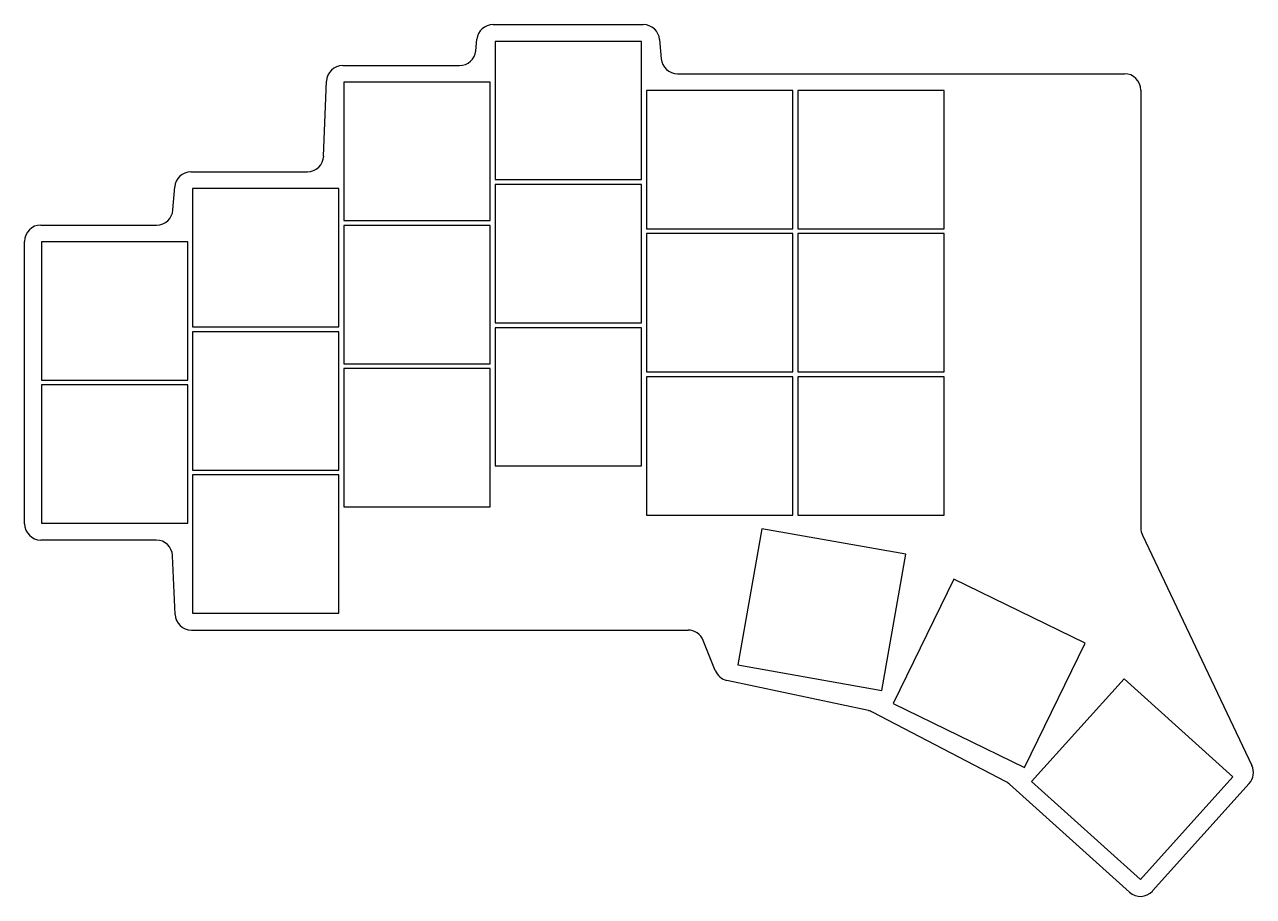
# Model space of a CAD drawing. Header units: millimetres. Extents: x 39 to 189, y -137 to -30.
import ezdxf

# ---------------------------------------------------------------- set-up
doc = ezdxf.new("R2010")
doc.units = ezdxf.units.MM

msp = doc.modelspace()

# ---------------------------------------------------------------- linework, layer by layer
at = {"linetype": 'CONTINUOUS'}
for p, q in [((96.31, -30), (114.66, -30)), ((94.18, -33.2), (94.32, -31.8)), ((114.45, -32.05), (96.55, -32.05)), ((96.55, -32.05), (96.55, -48.95)), ((114.45, -48.95), (114.45, -32.05)), ((116.65, -31.83), (116.85, -34.17)), ((77.92, -35), (92.19, -35)), ((118.84, -36), (173.5, -36)), ((75.57, -46.08), (75.93, -36.92)), ((95.95, -37.05), (78.05, -37.05)), ((78.05, -37.05), (78.05, -53.95)), ((95.95, -53.95), (95.95, -37.05)), ((132.95, -38.05), (115.05, -38.05)), ((115.05, -38.05), (115.05, -54.95)), ((132.95, -54.95), (132.95, -38.05)), ((151.45, -38.05), (133.55, -38.05)), ((133.55, -38.05), (133.55, -54.95)), ((151.45, -54.95), (151.45, -38.05)), ((175.5, -38), (175.5, -91.55)), ((59.35, -48), (73.58, -48)), ((96.55, -48.95), (114.45, -48.95)), ((114.45, -49.55), (96.55, -49.55)), ((96.55, -49.55), (96.55, -66.45)), ((114.45, -66.45), (114.45, -49.55)), ((57.14, -52.65), (57.36, -49.85)), ((77.45, -50.05), (59.55, -50.05)), ((59.55, -50.05), (59.55, -66.95)), ((77.45, -66.95), (77.45, -50.05)), ((78.05, -53.95), (95.95, -53.95)), ((41, -54.5), (55.15, -54.5)), ((95.95, -54.55), (78.05, -54.55)), ((78.05, -54.55), (78.05, -71.45)), ((95.95, -71.45), (95.95, -54.55)), ((115.05, -54.95), (132.95, -54.95)), ((132.95, -55.55), (115.05, -55.55)), ((115.05, -55.55), (115.05, -72.45)), ((132.95, -72.45), (132.95, -55.55)), ((133.55, -54.95), (151.45, -54.95)), ((151.45, -55.55), (133.55, -55.55)), ((133.55, -55.55), (133.55, -72.45)), ((151.45, -72.45), (151.45, -55.55)), ((39, -91), (39, -56.5)), ((58.95, -56.55), (41.05, -56.55)), ((41.05, -56.55), (41.05, -73.45)), ((58.95, -73.45), (58.95, -56.55)), ((59.55, -66.95), (77.45, -66.95)), ((77.45, -67.55), (59.55, -67.55)), ((59.55, -67.55), (59.55, -84.45)), ((77.45, -84.45), (77.45, -67.55)), ((96.55, -66.45), (114.45, -66.45)), ((114.45, -67.05), (96.55, -67.05)), ((96.55, -67.05), (96.55, -83.95)), ((114.45, -83.95), (114.45, -67.05)), ((78.05, -71.45), (95.95, -71.45)), ((95.95, -72.05), (78.05, -72.05)), ((78.05, -72.05), (78.05, -88.95)), ((95.95, -88.95), (95.95, -72.05)), ((41.05, -73.45), (58.95, -73.45)), ((115.05, -72.45), (132.95, -72.45)), ((132.95, -73.05), (115.05, -73.05)), ((115.05, -73.05), (115.05, -89.95)), ((132.95, -89.95), (132.95, -73.05)), ((133.55, -72.45), (151.45, -72.45)), ((151.45, -73.05), (133.55, -73.05)), ((133.55, -73.05), (133.55, -89.95)), ((151.45, -89.95), (151.45, -73.05)), ((58.95, -74.05), (41.05, -74.05)), ((41.05, -74.05), (41.05, -90.95)), ((58.95, -90.95), (58.95, -74.05)), ((96.55, -83.95), (114.45, -83.95)), ((59.55, -84.45), (77.45, -84.45)), ((77.45, -85.05), (59.55, -85.05)), ((59.55, -85.05), (59.55, -101.95)), ((77.45, -101.95), (77.45, -85.05)), ((78.05, -88.95), (95.95, -88.95)), ((115.05, -89.95), (132.95, -89.95)), ((133.55, -89.95), (151.45, -89.95)), ((41.05, -90.95), (58.95, -90.95)), ((129.15, -91.62), (126.22, -108.27)), ((146.78, -94.73), (129.15, -91.62)), ((55.09, -93), (41, -93)), ((175.69, -92.41), (189.08, -120.57)), ((57.41, -102.09), (57.09, -94.91)), ((143.85, -111.38), (146.78, -94.73)), ((152.62, -97.78), (145.21, -112.97)), ((168.7, -105.62), (152.62, -97.78)), ((59.55, -101.95), (77.45, -101.95)), ((59.41, -104), (120.14, -104)), ((123.45, -108.93), (122, -105.26)), ((161.3, -120.81), (168.7, -105.62)), ((126.22, -108.27), (143.85, -111.38)), ((142.2, -113.85), (124.89, -110.15)), ((173.46, -109.95), (162.15, -122.51)), ((186.76, -121.93), (173.46, -109.95)), ((159.03, -122.54), (142.71, -114.04)), ((145.21, -112.97), (161.3, -120.81)), ((174.12, -136.04), (159.44, -122.83)), ((162.15, -122.51), (175.45, -134.49)), ((175.45, -134.49), (186.76, -121.93)), ((188.76, -122.77), (176.94, -135.89))]:
    msp.add_line(p, q, dxfattribs=at)
for centre, start, end in [((96.31, -32), 90, 174.2894), ((114.66, -32), 4.7636, 90), ((92.19, -33), 270, 354.2894), ((118.84, -34), 184.7636, 270), ((77.92, -37), 90, 177.7974), ((173.5, -38), 0, 90), ((73.58, -46), 270, 357.7974), ((59.35, -50), 90, 175.6013), ((55.15, -52.5), 270, 355.6013), ((41, -56.5), 90, 180), ((41, -91), 180, 270), ((177.5, -91.55), 180, 205.4252), ((55.09, -95), 2.6026, 90), ((59.41, -102), 182.6026, 270), ((120.14, -106), 21.5651, 90), ((125.31, -108.2), 201.5651, 257.9374), ((141.78, -115.81), 62.4699, 77.9374), ((187.27, -121.43), 318, 25.4252), ((158.1, -124.32), 48, 62.4699), ((175.45, -134.56), 228, 318)]:
    msp.add_arc(centre, 2, start, end, dxfattribs=at)

doc.saveas('drawing.dxf')
